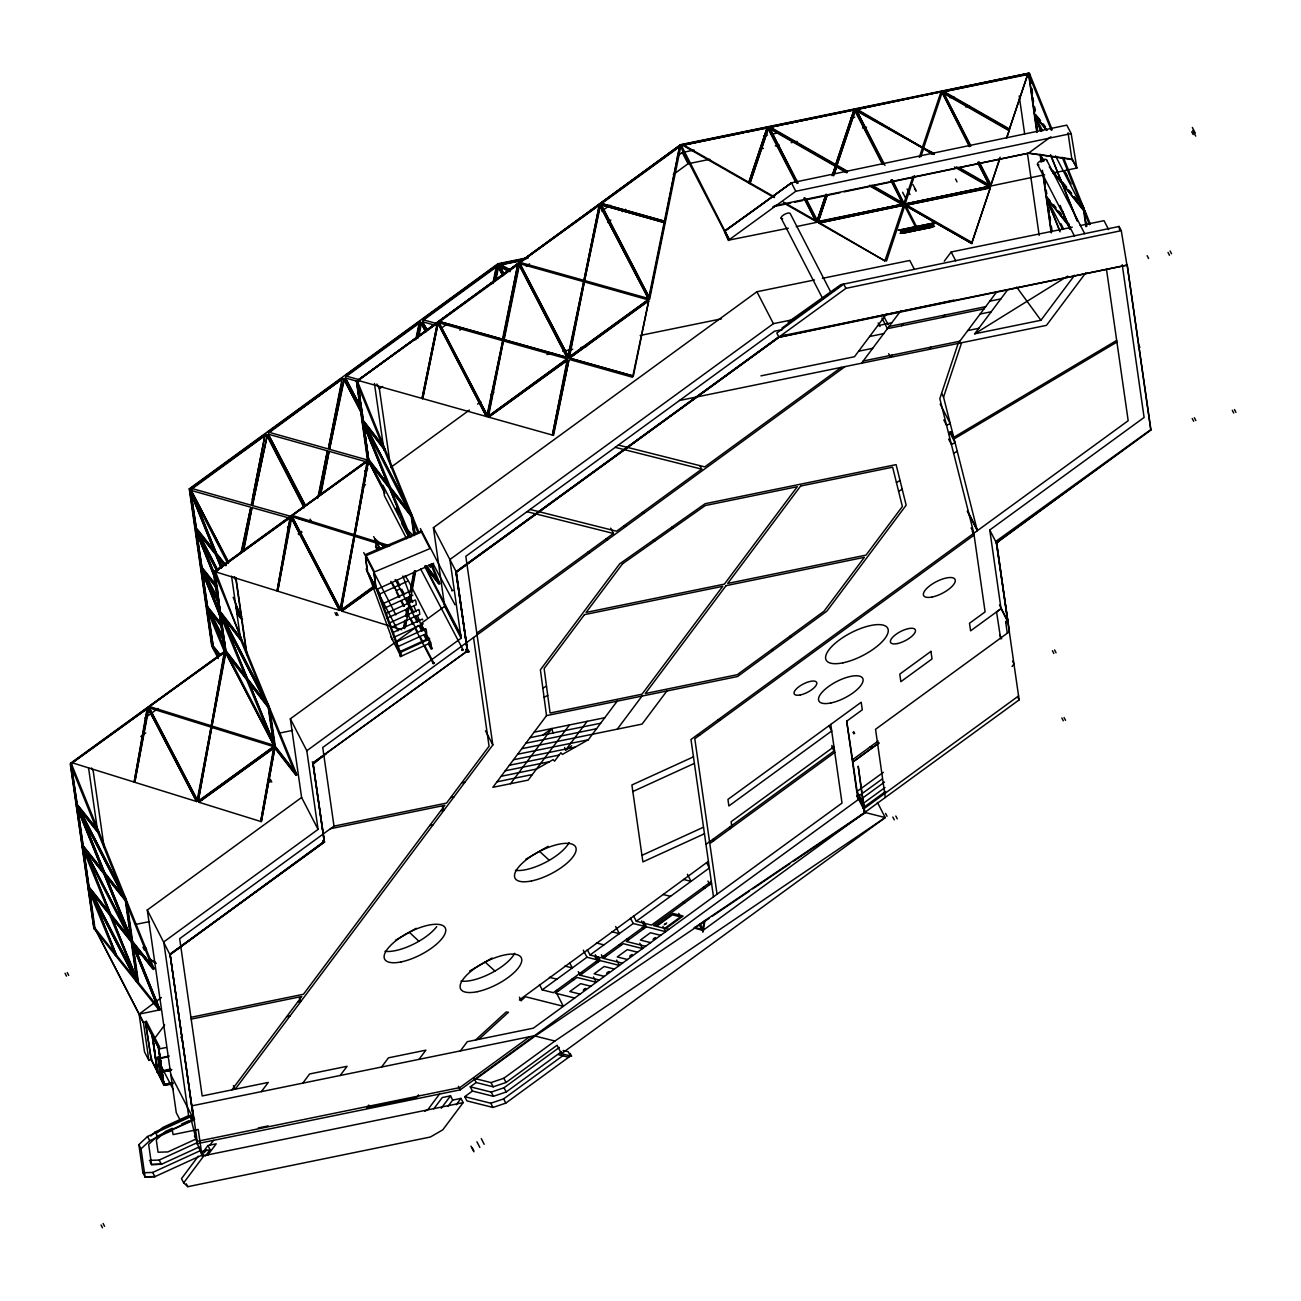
<?xml version="1.0" encoding="UTF-8"?>
<svg xmlns="http://www.w3.org/2000/svg" width="1301" height="1301" viewBox="0 0 1301 1301"><rect width="100%" height="100%" fill="white"/><g stroke="black" fill="none" stroke-linecap="round" stroke-linejoin="round"><path stroke-width="1.5" d="M406.546 575.79L405.18 575.66M325.754 753.621L313.134 764.207L324.388 842.072L169.959 954.658L147.273 910.017L301.604 797.48L290.334 718.835L418.402 625.439M401.586 656.078L400.35 656.631L429.59 643.263L432.404 648.597L431.168 649.166L428.403 643.8M430.387 641.848L429.151 642.418L430.387 641.848L421.15 623.943M433.233 663.575L434.469 663.006L433.266 663.624L414.791 627.83M451.756 590.8L452.927 590.426M147.143 708.216L134.166 782.064L147.647 708.329L72.254 762.809L134.166 782.064M196.614 801.514L134.784 782.291L148.249 708.671L196.614 801.514L148.249 708.671M148.753 708.801L134.784 782.291M197.118 800.635L211.087 727.145L197.638 800.765L149.273 707.923L197.638 800.765M224.309 651.931L211.331 725.795L224.813 652.061L149.42 706.541L211.331 725.795M198.224 801.107L211.705 727.373L198.224 801.107L273.617 746.628L198.744 801.237M273.779 745.245L225.48 652.321L273.779 745.245L211.949 726.023L225.415 652.403L226.39 651.899L245.206 676.178M225.919 652.533L211.949 726.023M290.058 517.099L277.097 590.963L290.578 517.229L215.169 571.708L214.632 573.237L225.87 650.663L247.06 678.016L246.149 678.439L224.943 651.085L219.414 612.95L220.341 612.527M339.528 610.397L277.715 591.174L291.164 517.57L339.528 610.397L291.164 517.57M291.668 517.7L277.715 591.174M273.698 747.62L260.72 821.484L274.202 747.75L198.809 802.229L260.72 821.484M340.049 609.519L354.018 536.045L340.553 609.649L292.188 516.806L340.553 609.649M367.224 460.83L354.262 534.695L367.744 460.961L292.335 515.44L354.262 534.695M341.155 609.99L354.62 536.256L341.155 609.99L375.339 585.06M389.877 545.786L354.88 534.906L368.329 461.286L369.321 460.782L386.982 483.533M384.901 493.388L368.394 461.205L354.88 534.906M403.505 628.253L404.953 620.284M405.684 616.3L407.148 608.331M408.238 602.347L409.327 596.362M410.059 592.378L413.702 572.456M404.009 628.383L405.473 620.414M406.205 616.43L407.652 608.461M408.742 602.477L409.848 596.492M410.937 590.524L414.58 570.586M404.627 628.611L406.075 620.642M406.806 616.674L408.628 606.721M409.36 602.737L410.807 594.785M411.539 590.8L415.165 570.911M405.505 626.74L409.132 606.851M409.864 602.867L415.686 571.041M996.745 541.915L996.111 542.842L1010.731 531.719M240.994 552.681L250.8 507.211L191.133 490.444L228.537 562.91M265.046 434.745L251.207 505.211L191.458 488.395L265.046 434.745L252.394 499.389M241.661 552.079L250.41 509.163M243.092 551.152L251.987 507.569L243.726 550.681M291.359 516.513L252.394 505.552L267.225 435.445M266.835 437.396L252.394 505.552M317.72 498.429L327.413 450.845L318.778 495.844M342.163 378.493L328.34 448.959L268.575 432.16L342.683 378.624L269.47 432.404M329.12 445.088L337.447 404.318M338.227 400.432L341.399 384.901M320.225 494.917L329.104 451.317L320.859 494.429M368.492 460.278L329.511 449.317L343.838 379.079L362.654 414.677M344.342 379.209L329.511 449.317M415.702 339.837L419.296 322.258L345.692 375.924L419.296 322.258M416.548 338.374L419.703 322.843L346.001 376.591M417.784 338.455L420.955 322.843L426.045 331.836M418.694 336.634L421.475 322.973M437.396 323.315L422.077 398.415L437.396 323.315L356.409 381.339L367.516 460.05M437.998 323.575L422.695 398.61L437.998 323.575L486.411 416.515L438.502 323.705M492.819 283.602L496.413 266.022L422.825 319.688L496.413 266.022M494.055 280.187L496.429 268.543M495.291 280.268L498.088 266.607L503.162 275.601M495.811 280.398L498.592 266.738M486.932 415.637L502.755 340.732L487.436 415.767L439.022 322.827L487.436 415.767M502.511 339.252L517.831 264.152L503.015 339.382L439.234 321.461L503.015 339.382M488.038 416.027L503.357 340.911L488.558 416.157L648.093 299.815L568.992 356.994L584.312 281.878L569.496 357.125M503.633 339.577L518.953 264.542L567.366 357.482L503.633 339.577L567.366 357.482M504.154 339.707L519.457 264.672M567.22 359.84L552.405 435.071L567.724 359.97L488.623 417.149L567.724 359.97M567.886 356.604L583.694 281.699L568.391 356.734L519.977 263.794L568.391 356.734M583.97 280.365L599.289 205.249L583.97 280.365L520.189 262.428L599.289 205.249M553.023 435.266L568.846 360.361L553.543 435.396L358.279 380.494L680.618 144.671L1028.815 73.198L785.641 124.067M648.305 298.449L584.588 280.544L599.891 205.509L648.305 298.449L599.891 205.509M600.411 205.639L584.588 280.544M632.855 375.924L648.679 300.938L633.359 376.054L569.578 358.117L648.174 300.807M648.825 297.571L664.128 222.536L600.916 204.761L649.345 297.701L664.648 222.666L600.916 204.761M664.404 221.203L679.724 146.086L664.925 221.333L601.127 203.411L664.925 221.333M649.573 299.523L681.122 144.801L356.409 381.339L680.618 144.671M705.614 920.734L704.931 920.571C701.906 940.428 702.426 930.898 704.231 921.043M748.677 182.986L767.281 127.352L682.521 145.175L748.677 182.986L767.281 127.352M774.193 197.589L749.848 183.669L768.436 128.083L796.993 183.425M749.848 183.669L768.436 128.083M805.059 198.028L817.028 221.219L825.81 194.662M832.071 175.684L835.616 165.65L769.541 127.856L796.765 181.961M835.535 165.211L854.139 109.577L769.379 127.384L835.535 165.211L854.139 109.577M817.028 221.219L826.216 194.109M832.477 175.131L835.616 165.65M869.865 185.23L902.943 204.143L818.199 221.951L826.981 195.361M833.876 174.464L836.803 166.317L847.244 172.285M847.146 171.846L836.706 165.894L855.294 110.309L882.924 163.845M818.199 221.951L827.387 194.808M833.665 175.814L836.803 166.317M836.706 165.894L855.294 110.309M884.924 260.899L903.512 205.265L818.768 223.073L884.924 260.899L819.191 222.536M891.917 180.237L903.886 203.444L913.074 176.334M919.335 157.356L922.474 147.859L856.4 110.081L883.623 164.186M922.393 147.436L940.997 91.802L856.253 109.609L922.393 147.436L856.66 109.056M916.294 228.472L904.683 205.997L886.518 261.029M956.723 167.455L989.801 186.352L905.057 204.176L914.457 175.684M920.734 156.689L923.661 148.542L934.102 154.51M934.004 154.071L923.564 148.103L942.152 92.517L969.798 146.07M971.782 243.124L990.386 187.49L905.626 205.298L971.782 243.124L990.386 187.49M978.775 162.462L990.744 185.669L1000.144 157.193M1006.421 138.231L1009.332 130.084L943.258 92.306L970.481 146.395M1009.251 129.645L1027.855 74.011L943.111 91.834L1009.251 129.645L1027.855 74.011M990.744 185.669L999.932 158.543M1006.828 137.678L1009.332 130.084M1116.681 340.423L953.731 437.364L943.55 397.114L961.602 342.732M421.134 531.475L421.573 532.32L421.134 531.491M408.221 536.012L401.749 523.474L402.432 522.872L410.384 537.232M402.985 522.937L401.765 523.49M421.248 625.439L421.069 624.48M994.598 160.316L995.72 160.088M984.255 187.442L985.361 187.214M1052.558 173.131L1076.838 168.04L1072.089 159.129L1076.789 167.731M509.033 270.023L499.828 264.77L525.913 258.964M214.112 647.573L218.275 656.989M503.097 273.389L499.86 265.746L510.171 271.649M94.388 928.833L89.899 894.08M154.006 1039.255L164.674 1024.993M159.633 1074.463L164.739 1084.351L172.805 1082.546M164.479 1085.034L161.47 1077.57M165.455 1085.294L173.212 1083.7M784.633 203.558L815.922 221.446L804.36 197.703M940.997 91.802L856.253 109.609M942.152 92.517L969.375 146.623M922.474 147.859L855.993 110.634M923.564 148.103L934.411 153.518M923.661 148.542L931.939 154.071M231.903 1089.864L301.799 996.485L191.182 1019.122M782.421 329.592L774.485 331.218L465.823 556.308L492.819 744.969L235.221 1089.197L233.383 1085.652M871.491 185.767L902.78 203.672L891.218 179.912M903.886 203.444L892.323 179.684M903.512 205.265L818.768 223.073M905.057 204.176L989.801 186.352M905.789 205.769L971.863 243.547L905.789 205.769L917.384 228.26M198.24 1156.231L181.489 1178.641L183.669 1182.853L187.816 1186.675L430.403 1137.009L442.812 1129.805L463.156 1102.614L460.977 1098.386L452.699 1100.093L448.064 1106.273M203.298 1151.71L207.932 1145.53L216.21 1143.823L207.753 1155.142M204.257 1152.686L206.566 1149.596M210.03 1144.978L213.494 1140.343M183.669 1182.853L204.013 1155.662L201.834 1151.434L210.111 1149.742L207.932 1145.53M205.477 1155.938L210.111 1149.742M261.387 1091.62L268.266 1082.432L202.175 1095.962L179.668 938.672L333.999 826.135L446.519 803.091L489.062 746.237L473.515 637.539M546.518 715.631L540.387 669.804L619.683 563.837L705.109 503.715L896.096 464.62L906.163 505.195L826.867 611.161L737.521 676.536L546.518 715.631L492.868 787.316L528.206 780.096L569.464 724.933M916.115 230.001C859.489 241.726 975.343 217.934 918.327 229.545M915.855 230.586L902.39 233.269L932.475 227.106L918.88 229.968M510.529 783.706L551.803 728.56L553.055 732.967M302.775 1083.148L309.654 1073.959L347.074 1066.3L340.195 1075.488M886.55 313.883L854.497 356.718L760.955 375.859M564.667 747.522L565.61 750.092L587.141 721.323M956.609 167L989.638 185.897L978.076 162.137M861.555 363.207L900.617 311.004M944.298 261.176L951.177 251.987L1072.268 227.187M501.129 776.29L536.451 769.054L553.136 759.638L554.551 761.166L560.845 752.759L562.374 754.417L588.296 739.765L617.178 701.158M901.626 325.738L903.284 323.542M892.177 355.075L890.534 357.287L888.697 353.726M617.259 729.162L642.011 696.084M953.877 300.124L778.99 337.252L456.098 572.294L467.368 650.939L312.809 763.053L324.291 842.121L170.057 954.17L193.735 1119.592M381.583 1067.015L388.462 1057.827L425.882 1050.167L419.003 1059.356M943.03 317.265L944.672 315.07M666.86 690.994L642.092 724.088L521.766 748.709M929.158 349.367L930.817 347.172M368.866 1105.053L366.801 1107.802L416.483 1097.637L418.548 1094.873M996.533 292.14L958.138 343.431L939.826 398.659L973.831 533.247L985.101 611.893L969.505 623.26L970.595 630.839L1001.022 608.64L989.768 529.995L1144.099 417.458L1122.226 264.672M1074.626 275.227L1040.914 320.274L974.677 333.82L1007.576 289.879M460.408 1050.883L467.287 1041.694L533.361 1028.164L842.023 803.075L830.77 724.429M439.51 1094.076L427.964 1109.509L424.858 1111.298M433.77 1108.875L442.242 1097.556L450.52 1095.865L452.699 1100.093M441.25 1108.257L450.52 1095.865M456.196 1104.793L460.977 1098.386M1085.717 272.901L1046.459 325.364L679.512 400.48M1012.064 666.519L1013.999 663.949L1012.536 661.136M421.41 625.358L420.776 624.529M392.495 639.767L391.926 638.645M150.818 1136.049L155.144 1131.968L190.222 1115.933L197.004 1142.766L201.931 1155.142L154.868 1176.673L145.061 1176.966L142.882 1172.738L138.865 1144.636L147.533 1136.489L191.849 1116.225L193.8 1120.015L172.252 1129.87L173.082 1134.602L198.24 1129.447L202.062 1156.052L463.156 1102.614M156.982 1132.895L162.771 1127.463L188.596 1115.64L163.747 941.924L318.078 829.387L306.808 750.742L290.334 718.835M145.061 1176.966L141.045 1148.864L149.713 1140.717L172.464 1130.293M191.849 1116.225L192.402 1120.145L157.323 1136.196L148.656 1144.343L151.55 1164.59L161.357 1164.297L199.183 1146.978M163.503 1133.041L156.283 1139.839L158.055 1152.214L167.845 1151.922L195.67 1139.188M475.564 1039.987L506.203 1011.967L508.463 1012.259L478.882 1039.32M708.411 861.327L519.359 999.949L521.181 1000.615L525.441 996.729L563.349 1006.291L556.942 993.883M151.957 1058.965L148.867 1060.38L144.509 1051.924L139.109 1014.113L161.373 997.574M753.084 210.925L791.431 182.839L1066.804 125.14L1071.162 133.58L1076.838 168.04M844.154 191.849L1028.44 153.225L1050.899 136.784M218.308 658.534L211.77 646.125L189.247 488.851L497.909 263.761L527.653 257.679M263.973 434.859L191.101 488.005L191.67 489.127L266.168 434.81L265.583 433.672M341.138 378.591L268.266 431.737L268.835 432.859M345.432 375.452L419.914 321.136L420.499 322.258M422.597 319.184L497.08 264.867L497.665 265.989M265.55 434.859L191.458 488.395M342.683 378.624L268.575 432.16M423.167 320.322L496.836 266.607M363.516 424.175L357.336 380.917L680.212 145.875L743.879 132.702M439.754 321.591L518.335 264.282M601.647 203.525L680.244 146.216M440.893 328.502L447.463 323.721M526.271 266.25L529.556 263.859M601.794 211.169L610.006 205.184M677.317 156.104L682.244 152.51L694.132 150.07M390.089 463.563L379.388 388.853L382.673 386.446M459.838 330.178L463.123 327.787M607.6 222.438L610.885 220.032M622.382 211.656L625.667 209.266M673.268 174.545L688.05 163.763L709.858 159.307M215.153 571.497L215.933 572.651L213.738 571.968L368.59 459.562L364.215 428.078M214.535 574.05L224.748 651.102L213.331 572.538L368.671 459.578L363.337 421.378L362.41 421.8L367.874 459.969L389.097 487.322L390.024 486.899L368.801 459.546M290.578 517.229L215.169 571.708L224.748 651.102L221.007 619.357M367.744 460.961L292.335 515.44M287.456 527.247L290.66 524.905M364.589 470.995L367.776 468.669M298.157 533.768L301.425 531.393M362.198 487.078L365.467 484.688M298.71 534.532L301.995 532.142M390.642 467.498L469.368 410.091M477.565 404.107L480.85 401.716M490.688 394.545L493.973 392.154M724.527 231.724L728.397 240.522L729.715 239.547M488.558 416.157L567.155 358.848L503.357 340.911M569.578 358.117L648.679 300.938M77.523 807.547L71.181 763.28L225.756 650.695L221.089 619.097M147.647 708.329L72.254 762.809M224.813 652.061L149.42 706.541M144.899 718.054L158.023 708.476M140.85 736.496L145.777 732.902M306.808 750.742L461.139 638.206L444.666 606.299L433.412 527.653L756.922 291.749L814.491 279.959M341.659 610.12L375.843 585.19M401.733 629.782L341.724 611.128L375.908 586.198M374.802 587.499L341.724 611.128M791.008 320.062L773.396 323.656L449.886 559.56L461.139 638.206M433.412 527.653L456.423 572.229L467.368 650.939L455.887 571.871L778.779 336.829M455.887 571.871L845.91 288.367L1121.267 230.667L1126.959 265.128M421.687 623.049L444.666 606.299M274.202 747.75L198.809 802.229M476.816 633.132L613.47 533.475L610.722 528.157M699.873 465.595L701.711 469.141L616.544 531.231L530.092 509.439M841.275 367.37L704.784 466.88L618.317 445.088M845.097 366.573L322.746 747.49L333.999 826.135M323.364 842.544L324.437 842.056L313.118 763.459L325.966 754.043M170.87 1074.87L193.703 1119.429L194.678 1119.348L193.54 1119.445L170.057 954.17L324.047 841.714M170.268 954.56L324.047 841.536M996.891 542.663L1150.735 429.623L995.899 541.362M1150.8 430.127L1127.121 264.623L1150.962 430.046L996.533 542.566L997.542 542.175M196.516 1143.823L460.245 1089.831L857.944 799.822L846.691 721.177L862.287 709.809L861.197 702.247L727.942 799.416L728.869 805.97L831.697 730.983L828.932 725.616M833.957 746.725L731.129 821.695L731.682 825.631M989.785 530.076L996.322 542.728L1007.722 621.26M1005.803 622.756L1007.885 621.227L999.51 605.03M705.971 844.382L834.51 750.644L831.827 745.457M1018.569 695.954L864.238 808.49L863.555 804.132L857.083 791.415L852.545 759.719L878.142 741.05M852.871 761.979L879.118 742.838L852.871 762.028M542.224 989.866L586.962 957.243L598.102 960.057L553.364 992.679L542.224 989.866L539.476 984.548M590.036 954.999L633.229 923.499L644.369 926.312L601.192 957.812L590.036 954.999L587.304 949.681M633.571 915.937L636.319 921.254L709.354 867.995L706.606 862.677M578.262 971.652L580.083 975.197L600.135 960.577L619.39 965.423L616.641 960.105M601.404 954.771L603.225 958.317L623.277 943.697L642.531 948.559L639.783 943.225M662.925 926.361L665.673 931.679L646.418 926.832L626.366 941.452L645.621 946.299M711.289 881.493L651.508 925.092L636.319 921.254M711.549 883.314L653.557 925.596L655.574 926.101L672.926 913.448L683.074 916.018L665.722 928.67L668.747 929.434M664.226 924.783L666.697 922.978M680.504 916.88L664.697 928.41L656.582 926.361L672.406 914.831L680.504 916.88L678.732 913.432M583.336 990.175L585.808 988.37M606.689 973.311L609.161 971.505M629.717 956.316L632.188 954.511M653.069 939.355L655.541 937.549M529.67 1036.702L459.92 1087.555L197.199 1141.335L194.451 1136.017M864.238 808.49L859.88 800.05L884.517 782.08M561.544 1051.631L506.219 1091.978L493.388 1096.32L472.458 1091.035L470.279 1086.823L476.182 1082.53L493.209 1086.823L506.024 1082.481L557.088 1045.24L561.447 1053.696L885.249 817.565L877.394 802.375M885.054 787.512L862.059 804.262L864.807 812.426L885.249 817.565L554.909 1041.028L503.845 1078.253L491.03 1082.595L475.532 1078.692M563.17 1050.444L568.277 1051.745L570.456 1055.957L505.796 1103.118L492.965 1107.46L466.929 1100.89L464.75 1096.662L472.458 1091.035M862.628 808.197L885.607 791.431M702.914 930.475L1019.138 699.873L996.436 542.338M470.279 1086.823L491.209 1092.092L504.04 1087.766L559.365 1047.419M464.75 1096.662L490.786 1103.232L503.617 1098.89L563.431 1055.274M795.789 191.28L791.431 182.839L724.95 231.204L729.308 239.644L795.789 191.28L1071.162 133.58M466.278 651.427L467.677 650.793L456.098 572.294L778.99 337.252L787.333 334.65L780.486 336.162M857.083 791.415L883.363 772.339M882.257 778.957L859.262 795.643L859.88 800.05M476.215 1078.854L535.15 1036.051L708.98 918.457M863.555 804.132L864.059 808.084M781.999 328.063L842.3 284.415M791.431 182.839L724.755 230.895L754.499 209.884M542.777 735.081L551.803 728.56M788.13 322.095L840.771 284.708L1119.088 226.455L1121.267 230.667M565.61 750.092L571.659 745.815M1001.347 608.575L996.566 611.877L1000.664 638.824M422.207 532.255L421.914 531.686M703.418 930.605L693.986 927.971L864.807 812.426L858.188 766.126L864.384 812.637M712.346 916.18L749.36 891.136M752.726 888.859L789.756 863.815M793.122 861.538L865.49 812.588L856.774 795.708M1007.738 620.252L1005.64 621.602L1007.299 633.197M974.677 333.82L1067.617 276.137M967.261 511.212L977.327 530.71L954.121 438.909L1116.909 342.065M395.504 940.281L416.206 928.296M525.75 859.294L548.111 846.3M469.645 971.05L492.006 958.056M213.738 571.968L215.933 572.651L213.331 572.521L215.283 571.432M214.161 572.066L220.519 615.145M214.632 573.237L241.368 638.742L220.162 611.372L219.235 611.795L240.441 639.165L241.368 638.742L215.494 571.806L213.331 572.521L215.137 571.529M896.422 482.476L900.048 480.524M898.584 491.241L902.227 489.29M542.842 688.115L546.501 686.18M544.062 697.32L547.737 695.385M395.748 614.755L396.317 614.202M400.35 654.305L399.944 655.85L401.147 655.232L400.968 656.355M373.712 536.565L379.518 549.087M948.787 434.144L952.462 432.355M953.6 453.171L957.276 451.414M1028.408 73.75L1029.481 73.246L1030.961 83.524M356.783 382.478L357.71 382.055L384.397 447.577L383.47 447.999L362.247 420.646L356.783 382.478L383.47 447.999M1047.094 130.442L1034.669 114.895L1028.945 74.84L1029.855 74.417L1052.233 129.807M197.719 507.52L215.885 552.502L214.974 552.925L195.199 528.173L189.832 490.672L190.743 490.249M362.247 420.646L363.158 420.223L357.645 380.77M362.768 421.882L363.695 421.459L384.885 448.764L411.539 514.171L410.612 514.594L383.958 449.187L362.768 421.882L410.693 515.115L411.62 514.692L363.76 421.996L362.833 422.402L389.487 487.81L410.693 515.115M1037.141 132.117L1034.848 116.082L1035.759 115.659L1036.344 119.676M1042.621 130.897L1035.173 116.098L1036.1 115.675M1036.165 116.196L1035.238 116.618L1041.207 131.385M195.199 528.173L196.126 527.751L215.885 552.502M216.925 570.651L195.947 529.995L196.874 529.572L212.909 549.656M214.307 575.985L196.061 530.775L196.988 530.353M383.958 449.187L384.885 448.764M367.663 459.985L368.899 459.416M1041.499 155.713L1040.572 156.136L1044.296 160.804M1041.32 161.34L1040.751 157.34L1041.678 156.917M190.434 491.485L215.527 553.641L216.454 553.218L226.325 565.577M195.947 529.995L215.69 554.714L216.6 554.291M221.398 568.163L216.242 555.413L217.169 554.99L224.585 564.276M216.877 587.597L200.826 567.48L201.736 567.057L215.381 584.116M389.487 487.81L390.414 487.387L411.62 514.692M368.394 461.205L389.601 488.509L390.511 488.086L410.742 537.264M405.993 528.32L389.975 489.013L390.902 488.591L412.141 515.944L414.726 534.012M1049.273 167.016L1061.681 182.563L1062.608 182.14M1050.883 155.372L1062.055 183.034L1062.982 182.612M1050.997 169.781L1062.169 183.75L1063.08 183.327M215.494 571.806L216.568 581.677M1077.456 221.154L1062.543 184.222L1063.47 183.799L1065.942 186.905M1068.511 223.398L1067.584 223.821L1046.476 197.394L1047.403 196.971M1051.517 232.635L1046.655 198.581L1047.907 198.175L1050.379 201.281M1047.972 198.695L1047.061 199.118L1059.713 230.488M235.27 578.36L236.197 577.937M221.268 625.342L206.452 606.77L207.363 606.347L222.227 624.968M219.479 655.362L212.063 646.077L206.696 608.575L207.623 608.152M1063.893 158.689L1083.993 208.502L1083.082 208.908L1062.218 157.258M413.799 534.435L411.214 516.367L412.141 515.944M1062.055 183.034L1083.148 209.445L1084.075 209.022L1079.472 200.094M414.385 535.573L411.799 517.489L412.726 517.066L418.824 532.044M1085.945 226.667L1083.652 210.648L1084.579 210.225L1079.602 204.013M1086.237 225.789L1084.237 211.77L1085.148 211.347L1090.368 224.276M1062.754 211.38L1067.958 224.292L1068.885 223.87M219.771 613.031L220.682 612.608L241.856 639.929L268.543 705.321L267.616 705.744L219.771 613.031L240.929 640.352L241.856 639.929M1062.722 229.464L1046.98 198.598L1068.072 225.008L1068.999 224.585M220.763 613.129L219.836 613.552L267.697 706.264L268.624 705.841L220.763 613.129L247.45 678.52L268.624 705.841M1069.373 225.057L1068.446 225.48L1069.942 229.171M236.083 607.762L240.783 616.869L241.71 616.446M245.889 649.085L241.644 619.471L242.571 619.048M212.063 646.077L212.99 645.654L220.487 655.037M219.918 655.2L213.738 647.475L212.827 647.898L218.991 655.623M224.943 651.085L225.658 650.679L70.823 763.085L77.377 805.465M396.171 590.638L399.83 588.963M384.462 602.948L411.864 590.41M425.508 566.293L438.486 583.011L439.413 582.588L431.786 563.87M385.454 607.73L412.872 595.191M386.104 613.34L415.344 599.972M219.414 612.95L246.539 678.943L247.45 678.52M225.48 652.321L246.637 679.642L247.564 679.22L274.251 744.611L273.324 745.034M247.938 679.724L247.027 680.147L268.217 707.516L273.763 745.636L274.674 745.213L269.144 707.094L247.938 679.724L274.674 745.213M387.096 618.121L416.336 604.737L415.767 600.818M71.327 763.215L70.254 763.703L93.867 928.703L95.006 928.247L114.862 953.113M76.369 804.912L77.296 804.49L98.404 830.916L97.477 831.339L76.369 804.912L70.628 764.874L71.555 764.451M389.568 622.903L418.808 609.535L419.247 610.38L419.8 614.3L390.56 627.684M393.032 632.465L422.272 619.081L422.711 619.926M455.008 604.754L433.038 563.675M394.024 637.23L423.264 623.862M396.496 642.027L425.736 628.643M397.504 646.792L426.744 633.424L426.175 629.489M268.217 707.516L269.144 707.094M269.73 708.216L268.803 708.638L274.332 746.758L295.538 774.128L296.449 773.705L269.73 708.216L275.259 746.351L296.449 773.705M78.206 807.547L104.308 872.174L103.381 872.597L82.272 846.17L76.531 806.116L77.458 805.693M76.873 806.132L77.784 805.709L98.876 832.103L97.949 832.526L76.873 806.132L124.766 898.942L125.693 898.519L77.784 805.709M76.938 806.653L77.865 806.23L125.774 899.04L124.847 899.463L103.755 873.069L76.938 806.653L124.847 899.463M465.628 649.606L466.555 649.183M1138.375 345.855L1139.286 345.432M1138.44 346.375L1139.367 345.952M1140.066 347.123L1138.96 347.318M274.332 746.758L275.259 746.351M82.272 846.17L83.199 845.748L103.055 870.613M85.606 852.48L110.211 913.416L109.284 913.839L88.175 887.412L82.435 847.374L83.687 846.951L104.779 873.361L103.852 873.784L82.776 847.374L130.751 940.721L131.677 940.298M82.841 847.91L83.768 847.488L124.311 926.019M296.026 775.331L296.953 774.908L275.779 747.587L274.853 748.01L261.338 821.712L274.804 748.091L296.026 775.331L240.441 639.165M103.755 873.069L104.682 872.646L125.774 899.04M104.243 874.256L105.153 873.833L126.262 900.259L132.003 940.314L131.076 940.737L104.243 874.256L125.351 900.682L131.076 940.737M88.175 887.412L89.102 886.989L110.211 913.416M92.257 895.576L116.114 954.674L115.187 955.097L94.079 928.67L88.338 888.616L89.265 888.193M88.679 888.632L109.756 915.026L110.683 914.603L137.499 981.019L136.572 981.442L88.679 888.632L89.59 888.209L106.958 909.952M132.052 970.839L89.671 888.729L88.744 889.152L136.654 981.962L137.906 981.556L132.165 941.501L111.057 915.075L110.146 915.497L131.255 941.924L136.979 981.979L109.756 915.026M125.351 900.682L126.262 900.259M125.921 901.804L126.847 901.382L153.697 967.863L152.77 968.286L131.661 941.859L125.921 901.804L152.77 968.286M82.435 847.374L109.658 914.31L110.585 913.887L130.425 938.737M323.64 840.3L322.713 840.722L323.526 842.479M996.322 542.728L997.704 542.094M105.527 875.199L131.596 939.777L130.669 940.2L103.852 873.784M131.255 941.924L132.588 941.436L153.697 967.863M159.6 1009.104L138.491 982.678L132.751 942.64L159.6 1009.104L158.673 1009.527L137.564 983.101L131.824 943.062L133.076 942.64L154.168 969.05L153.242 969.473L132.165 943.062M88.338 888.616L115.561 955.568L116.488 955.145L137.581 981.539M137.564 983.101L138.491 982.678M693.449 756.84L631.896 784.991L642.889 861.913L704.459 833.746M632.823 791.545L694.392 763.378M145.745 1023.302L151.274 1059.681L145.419 1022.472L146.541 1021.155L143.452 1022.57L148.867 1060.38M146.054 1023.155L152.006 1034.702L157.242 1071.227L151.274 1059.681M151.957 1035.141L153.176 1034.571M152.591 1035.824L157.502 1072.496L152.591 1035.824L158.543 1047.37L164.04 1085.164L158.82 1048.622M158.543 1047.37L163.763 1083.896L157.811 1072.349M172.431 1083.408L163.828 1085.164L158.494 1047.809L159.714 1047.24L146.639 1021.919M180.839 1037.58L181.522 1036.555M852.903 732.561L853.83 732.138M854.724 733.292L853.635 733.78L853.814 732.04M157.258 1072.187L158.478 1071.634M641.962 855.359L703.516 827.192M163.796 1084.855L165.016 1084.286M164.951 1131.675L172.334 1128.309M181.555 1124.08L188.938 1120.698M149.371 1160.362L159.177 1160.069L197.004 1142.766M142.882 1172.738L152.689 1172.445L199.752 1150.913M158.803 1058.201L159.925 1067.096L158.803 1058.201L169.293 1056.038M160.202 1059.014L161.243 1067.129M161.438 1068.706L162.17 1076.968L159.844 1056.249L157.697 1057.225L160.169 1076.626L162.316 1075.651M213.331 572.521L215.234 570.895L215.755 575.384M420.971 531.15L365.532 554.535L374.542 571.92L429.964 548.599L421.069 531.328M366.118 555.673L421.443 532.093M772.875 206.778L790.699 203.054M794.651 202.224L802.571 200.565M806.539 199.736L840.186 192.678M1071.926 159.714L1068.056 132.783M1044.654 174.773L796.228 226.618M747.847 131.889L781.673 124.88M774.371 205.769L1028.636 153.095L1072.089 159.129M680.976 144.866L1029.514 73.474M682.521 145.175L766.858 127.905M769.379 127.384L853.716 110.13M943.111 91.834L1027.432 74.564M763.541 135.873L767.509 135.06M771.477 134.247L779.413 132.621M850.805 118.001L854.773 117.188M949.958 97.705L953.926 96.892M759.442 149.16L763.411 148.347M775.315 145.907L779.266 145.094M791.171 142.655L797.123 141.435M862.563 128.051L866.531 127.238M965.684 106.926L969.652 106.129M499.503 268.022L498.934 264.022L528.173 258.037M499.828 264.77L521.555 260.33M498.934 264.022L499.519 265.144L521.815 260.59M818.605 221.398L902.943 204.143M905.626 205.298L989.963 188.043M822.427 278.333L909.773 260.46L914.359 269.323M1080.204 225.561L1104.029 220.682L1108.615 229.561M546.957 354.539L552.909 353.319M562.829 351.303L572.733 349.27M580.669 347.643L586.621 346.424M640.173 335.463L721.47 318.826M791.236 319.883L795.22 319.07M786.975 334.764L1127.333 265.046L778.99 337.252L776.811 333.04L843.731 284.155L845.91 288.367M989.785 301.165L1000.827 298.905M877.736 325.657L891.819 322.762M889.071 326.453L985.654 306.678M984.011 308.874L887.412 328.649L881.915 318.013M869.621 336.504L883.704 333.609M980.157 314.029L991.199 311.768M858.611 351.205L872.695 348.326M967.765 330.568L978.807 328.307M863.197 361.011L959.796 341.236M278.658 733.26L292.546 730.414M312.809 763.053L467.449 650.955L466.116 650.581L466.441 651.362M534.142 732.17L604.802 717.713M530.011 737.683L600.672 723.226M525.88 743.196L596.541 728.739M517.635 754.238L588.296 739.765M513.505 759.751L575.335 747.083M509.374 765.264L559.105 755.084M505.243 770.777L549.412 761.736M461.66 782.877L464.961 782.194M496.998 781.803L532.32 774.567M450.65 797.578L453.968 796.895M330.438 828.721L444.877 805.303L303.442 994.273L190.922 1017.317M440.746 810.816L444.048 810.133L442.226 806.587M429.737 825.517L433.054 824.85M135.58 924.442L149.469 921.596M139.109 1014.113L160.999 1009.641M297.669 1001.998L300.986 1001.315L299.149 997.769M286.659 1016.699L289.977 1016.032M158.397 1049.094L166.333 1047.468M151.404 1059.697L163.828 1085.164M160.186 1058.526L168.252 1056.721M162.17 1070.869L170.236 1069.064M157.941 1072.366L152.006 1034.702M161.909 1071.552L171.846 1069.52M164.739 1084.351L172.675 1082.725M534.451 1035.726L192.109 1105.801L197.199 1141.335M258.314 1127.934L268.25 1125.902M357.482 380.884L358.474 386.755M788.308 228.195L728.983 240.083L680.212 145.875M465.433 651.768L469.206 651.606L465.644 652.191M151.534 1164.476L161.617 1164.167M145.045 1176.852L155.128 1176.543M367.565 570.846L365.532 557.625M1028.44 153.225L1072.479 159.6M697.564 734.723L699.629 735.211M718.119 719.729L720.201 720.217M427.07 330.584L422.5 321.721L426.679 328.942M569.871 359.613L632.579 377.257M996.371 540.728L1009.381 631.684L875.54 729.276L885.298 797.48M360.93 408.107L345.383 377.957L360.54 406.449M615.243 447.349L701.711 469.141M642.255 512.48L644.304 513.001M304.743 504.902L268.25 434.192L305.377 505.243M624.269 525.604L626.301 526.124M527.003 511.683L613.47 533.475M605.762 539.102L607.795 539.622M587.759 552.226L589.808 552.746M191.133 490.444L228.244 561.479M870.239 746.807L872.792 747.441M683.545 879.46L691.042 881.346L687.383 874.256M703.288 887.331L705.337 887.835M662.99 894.454L670.487 896.34M682.732 902.325L684.765 902.829M694.734 927.467L702.166 929.548M664.941 923.84L665.884 924.084M642.06 928.003L644.109 928.507M660.648 935.338L650.435 932.752L640.417 940.07L650.63 942.64M653.769 938.428L654.712 938.655M611.86 931.744L619.357 933.63L615.682 926.54M626.643 939.241L628.676 939.761M618.918 944.868L620.967 945.388M637.523 952.202L627.293 949.632L617.276 956.951L627.489 959.52M596.427 942.981L603.924 944.868M630.416 955.373L631.375 955.617M603.501 956.121L605.534 956.642M603.225 958.317L622.48 963.179M595.793 961.748L597.826 962.252L595.077 956.934M614.381 969.082L604.168 966.497L594.134 973.815L604.347 976.384M607.388 972.367L608.331 972.611M564.813 966.041L572.31 967.928L569.562 962.61M580.36 972.985L582.409 973.506M580.083 975.197L599.338 980.043M571.871 979.181L573.92 979.686M590.865 986.239L580.636 983.654L569.838 991.525L580.067 994.11M549.38 977.295L556.877 979.181M584.035 989.248L584.978 989.476M556.454 990.419L558.503 990.939M574.668 998.046L555.413 993.183L577.01 977.441L596.248 982.288L593.516 976.97M535.15 1036.051L554.909 1041.028M570.456 1055.957L560.259 1053.387L558.454 1054.704L568.651 1057.274M519.977 263.794L583.694 281.699M584.312 281.878L648.093 299.815M570.082 358.247L633.359 376.054M439.022 322.827L502.755 340.732M422.825 319.688L436.193 323.445M422.5 321.721L435.868 325.478M345.692 375.924L359.889 379.908M345.383 377.957L358.734 381.713M268.25 434.192L327.933 450.975M329.104 451.317L366.671 461.888M298.71 518.562L312.061 522.335L309.996 519.164M251.987 507.569L289.538 518.123M461.709 649.459L463.156 649.882L461.936 650.451L463.058 649.784L420.63 568.96M292.188 516.806L354.018 536.045M354.62 536.256L387.763 546.55M215.169 571.708L277.097 590.963M149.273 707.923L211.087 727.145M211.705 727.373L273.617 746.628M405.408 576.278L408.4 580.848L379.16 594.232L376.688 589.451L433.656 563.382L432.42 563.951M789.593 636.417L791.171 637.279M771.639 649.541L773.217 650.402M943.518 91.281L1009.657 129.108M942.851 92.843L1008.925 130.637M958.756 167.439L990.061 185.344M954.576 167L989.378 186.905M769.802 126.847L835.941 164.658M837.128 165.341L847.553 171.309M871.898 185.23L903.203 203.119M906.049 204.745L972.189 242.571M769.119 128.409L835.209 166.203M836.38 166.87L846.821 172.838M869.458 185.783L902.52 204.696M682.944 144.622L749.083 182.449M750.27 183.116L774.599 197.036M783.3 202.013L816.345 220.894M500.251 264.217L510.577 270.12M499.438 266.298L508.024 271.21M136.377 951.486L141.614 954.462M148.574 958.447L155.535 962.431M135.223 951.405L145.761 957.422M151.046 960.447L156.315 963.456M671.625 527.279L673.121 528.173M653.167 540.273L654.663 541.167M383.795 546.762L375.111 538.874L380.282 549.022M539.508 851.309L549.298 860.303M485.127 962.057L494.917 971.066M409.392 932.313L418.922 941.257M403.57 525.848L412.986 535.378M467.124 649.248L469.206 651.606M375.55 546.436L378.038 549.38M378.201 549.77L375.713 546.615M1035.596 114.472L1040.556 120.684M1043.044 123.79L1045.532 126.896M1037.336 117.236L1039.808 120.343M1035.173 116.098L1046.329 130.084M1058.884 177.473L1061.372 180.595M1064.218 184.173L1066.706 187.279M1069.194 190.385L1071.666 193.491M1074.154 196.597L1076.626 199.703M1080.35 204.355L1084.075 209.022M1053.159 170.903L1055.648 174.009M1058.12 177.115L1060.608 180.221M1068.43 190.011L1070.918 193.133M1074.642 197.785L1077.13 200.907M1043.548 160.462L1041.076 157.356L1042.914 160.917M1062.543 184.222L1083.652 210.648M1053.615 204.745L1056.103 207.851M1058.575 210.957L1061.063 214.063M1063.551 217.169L1066.023 220.292M1052.867 204.387L1055.339 207.493M1059.063 212.161L1061.551 215.267M1064.023 218.373L1066.511 221.479M1067.958 224.292L1070.447 227.399M215.527 553.641L225.138 565.659M216.242 555.413L223.772 564.829M233.66 577.205L236.018 580.181L241.384 617.666L233.172 597.305M213.592 582.767L202.484 568.879L218.048 599.013M236.766 612.478L240.896 617.65L236.197 608.559M216.373 587.824L201.574 569.301L217.983 601.111M236.912 613.552L241.644 619.471M209.347 609.714L220.454 623.618M221.999 627.131L207.201 608.592L224.585 642.287M109.658 914.31L130.751 940.721M115.561 955.568L136.654 981.962M363.158 420.223L384.397 447.577M389.975 489.013L411.214 516.367M426.435 565.87L439.413 582.588M425.769 565.577L439.901 583.775L438.974 584.198L424.842 566M246.539 678.943L267.697 706.264M1016.666 287.098L1040.914 320.274M1192.35 127.449L1195.261 133.076M1192.789 130.458L1195.7 136.101M1191.732 131.775L1193.18 134.588M1170.087 250.963L1171.551 253.776M1168.022 252.475L1169.469 255.289M1234.503 409.539L1235.95 412.352M1232.307 410.27L1233.755 413.084M1147.14 255.663L1148.588 258.476M1194.399 417.735L1195.863 420.565M1065.568 172.789L1067.422 176.367M1077.553 195.996L1083.993 208.502M1192.22 418.483L1193.668 421.296M1064.722 171.537L1071.178 184.026M1055.518 155.892L1083.148 209.445M1046.655 160.023L1084.676 233.676M1042.995 161.438L1041.158 157.876L1042.638 161.568M1037.434 164.284L1074.512 236.131M1060.868 223.691L1063.633 229.041M943.258 92.306L970.888 145.842M979.181 161.909L991.167 185.116M977.669 162.69L989.638 185.897M955.568 179.018L957.016 181.847M951.177 251.987L955.747 260.851M912.977 184.628L915.871 190.255M914.587 188.499L916.034 191.312M907.09 188.954L909.984 194.581M902.601 192.239L905.512 197.866M856.4 110.081L884.956 165.406M854.887 110.861L882.517 164.398M890.811 180.465L902.78 203.672M941.729 393.569L943.55 397.114M940.184 404.107L950.25 423.606L946.543 425.264L943.794 419.947M950.982 432.046L953.731 437.364M950.462 431.818L954.121 438.909M949.584 432.013L955.064 442.665L951.389 444.405L948.64 439.087M883.574 315.801L888.144 324.665M1054.591 649.931L1056.038 652.744M1052.411 650.679L1053.859 653.492M878.208 322.973L880.045 326.518M967.749 511.293L976.888 529.019M769.541 127.856L798.098 183.197M806.392 199.248L817.451 220.682M768.029 128.636L795.659 182.189M803.953 198.256L815.922 221.446M971.099 527.93L973.831 533.247M972.27 531.524L974.091 535.069L694.799 738.74L709.549 841.78M1064.072 717.534L1065.535 720.347M1061.844 717.989L1063.307 720.803M1001.022 608.64L1006.844 619.894M831.111 292.774L790.309 213.738A5.106 1.886 -27.3 0 0 783.641 214.893A5.106 1.886 -27.3 0 0 782.665 218.747M999.867 635.197L1001.689 638.742M781.088 217.999L822.817 298.84M1017.691 697.06L1019.138 699.873M756.922 291.749L773.396 323.656M682.244 152.51L688.05 163.763M601.436 204.891L649.345 297.701M895.804 816.02L897.251 818.833M892.811 817.028L894.259 819.841M885.591 813.45L887.038 816.264M832.038 747.148L834.77 752.466L709.809 843.601L717.046 894.21M643.442 435.754L632.66 443.576M518.953 264.542L566.846 357.352M499.86 265.746L504.43 274.609M503.454 274.495L497.909 263.761L503.276 274.625M498.088 266.607L502.658 275.47M420.955 322.843L425.541 331.706M707.939 881.07L709.777 884.615M700.166 923.791L702.686 928.67M699.109 924.507L701.646 929.418M376.9 384.023L379.388 388.853M643.67 921.515L646.418 926.832M641.621 920.994L644.369 926.312M630.481 918.181L633.229 923.499M343.838 379.079L362.085 414.434M420.418 528.613L452.374 590.54M363.695 421.459L411.539 514.171M431.265 564.146L432.713 566.976M429.037 564.618L430.485 567.431M432.664 573.985L434.127 576.798M396.138 508.333L399.374 514.578M425.785 567.073L461.091 635.473M409.766 537.508L382.901 485.257L384.413 495.73L406.595 538.712M425.183 567.35L460.489 635.75M466.896 648.809L467.514 649.671M369.321 460.782L384.039 489.306M368.834 461.416L384.478 491.729M408.839 581.693L427.281 617.438M485.501 730.788L492.819 744.969M598.314 957.032L600.135 960.577M595.354 954.739L598.102 960.057M420.532 624.22L423.297 629.603M426.077 634.969L429.769 642.141M430.208 642.987L431.216 644.954M397.098 580.197L399.879 585.596M401.749 589.19L404.53 594.59M406.384 598.2L413.816 612.592M415.686 616.202L418.467 621.602M420.321 625.196L423.118 630.595M425.899 635.994L427.753 639.604M374.899 538.858L375.436 539.899M395.195 579.465L417.345 622.35M419.182 625.927L421.947 631.294M423.784 634.872L426.565 640.222M583.303 950.153L586.962 957.243M392.365 582.913L399.749 597.208M401.586 600.786L404.351 606.136M406.188 609.714L408.953 615.064M410.807 618.642L417.263 631.148M420.028 636.498L422.792 641.865M424.63 645.426L433.851 663.282M390.804 581.368L394.496 588.524M396.35 592.101L399.114 597.452M400.952 601.029L403.717 606.396M405.57 609.958L412.937 624.252M363.743 552.567L395.715 614.495M376.867 588.312L380.217 594.785M368.638 573.643L376.656 589.174M366.085 568.895L376.249 588.605L400.497 655.249M379.193 594.492L398.041 630.822M383.063 604.623L379.632 595.338L400.399 652.419L429.639 639.051L429.216 638.206L399.96 651.573L401.424 654.403M386.186 613.519L386.608 614.657M389.649 623.065L390.072 624.22M393.113 632.628L393.536 633.782M396.594 642.19L397 643.345M392.089 638.596L392.658 639.685M390.804 636.661L399.651 653.801M268.136 437.217L303.832 506.365M266.721 435.331L304.125 507.797M570.196 1053.452L571.643 1056.266M336.617 612.608L338.081 615.422M334.942 612.657L336.406 615.471M519.441 997.233L521.181 1000.615M503.845 1078.253L506.024 1082.481M504.04 1087.766L506.219 1091.978M190.271 489.111L190.857 490.233M192.272 492.835L227.951 561.983M189.247 488.851L227.773 563.528M234.652 576.815L236.327 580.116M503.617 1098.89L505.796 1103.118M491.03 1082.595L493.209 1086.823M491.209 1092.092L493.388 1096.32M196.874 529.572L217.917 570.342M197.898 532.125L217.104 569.366M196.061 530.775L217.039 571.432M490.786 1103.232L492.965 1107.46M312.305 761.882L313.118 763.459M474.003 1078.301L476.182 1082.53M204.436 573.204L218.161 599.794M218.161 601.989L201.688 570.082L220.698 617.178M220.682 612.608L268.543 705.321M458.424 1086.286L460.245 1089.831M209.038 609.941L222.764 636.547M207.152 607.063L207.737 608.201M210.973 614.283L221.951 635.555M481.289 1138.635L484.183 1144.278M207.314 609.372L224.699 643.068M226.39 651.899L274.251 744.611M301.604 797.48L318.078 829.387M476.93 1141.823L479.841 1147.449M215.039 649.345L217.771 654.663M472.296 1147.905L473.743 1150.718M213.738 647.475L218.324 656.338M470.995 1146.148L473.906 1151.775M270.315 779.218L271.763 782.031M268.64 779.266L270.088 782.08M91.574 767.997L93.233 771.217L104.064 846.87M145.11 946.526L146.574 949.34M142.931 947.258L144.378 950.072M83.687 846.951L131.596 939.777M126.148 929.581L130.751 938.509M89.59 888.209L137.499 981.019M145.419 1022.472L158.494 1047.809M94.794 928.28L143.452 1022.57L94.957 928.215L89.558 890.193M190.222 1115.933L192.402 1120.145M161.08 1065.958L173.277 1089.571M199.329 1147.905L201.492 1152.133M179.928 1119.771L176.269 1112.68L147.273 910.017M186.368 1183.861L187.816 1186.675M155.144 1131.968L157.323 1136.196M67.245 972.579L68.693 975.392M65.05 973.311L66.497 976.124M147.533 1136.489L149.713 1140.717M159.177 1160.069L161.357 1164.297M150.103 1161.777L151.55 1164.59M138.865 1144.636L141.045 1148.864M152.689 1172.445L154.868 1176.673M103.104 1223.477L104.552 1226.29M101.023 1224.989L102.486 1227.802M681.106 144.948L729.308 239.644M411.799 517.489L417.897 532.467M430.859 564.292L438.486 583.011M363.76 421.996L390.414 487.387M362.41 421.8L389.097 487.322M389.601 488.509L401.781 518.416M221.105 614.397L223.398 620.008M224.91 623.764L247.06 678.016M246.637 679.642L273.763 745.636M1028.945 74.84L1051.306 130.23M1084.237 211.77L1089.457 224.699M1034.848 116.082L1040.816 130.864M1050.509 154.868L1061.681 182.563M1062.169 183.75L1077.065 220.65M1040.751 157.34L1042.231 161.031M1060.136 205.347L1067.584 223.821M1068.072 225.008L1069.552 228.7M1046.655 198.581L1060.071 231.822M192.109 492.949L216.454 553.218M217.169 554.99L221.609 565.984M192.434 494.413L194.695 500.023M217.365 556.178L221.934 567.48M189.832 490.672L214.974 552.925M215.69 554.714L220.828 567.447M235.53 603.843L240.783 616.869M197.736 532.239L213.706 571.789M196.532 529.962L198.045 533.703M200.321 539.33L213.949 573.074M215.413 579.417L195.459 529.979L200.826 567.48M204.127 573.432L220.861 614.869M202.923 571.123L205.184 576.75M206.713 580.506L219.576 612.364M220.308 616.885L201.086 569.269L206.452 606.77M210.518 614.609L224.959 650.402M210.811 616.056L224.439 649.784M206.696 608.575L224.797 652.695M71.181 763.28L126.473 900.227M70.628 764.874L97.477 831.339M97.949 832.526L124.766 898.942M77.865 806.23L104.682 872.646M105.153 873.833L132.003 940.314M76.531 806.116L103.381 872.597M131.824 943.062L158.673 1009.527M83.768 847.488L110.585 913.887M111.057 915.075L137.906 981.556M89.671 888.729L116.488 955.145M402.838 576.018L412.628 602.379M414.027 606.152L416.125 611.795M417.523 615.568L421.02 624.984M368.264 573.839L392.219 639.214M1119.088 226.455L1119.722 230.277M846.691 721.177L852.545 759.719M220.243 613.974L224.585 651.167M1106.5 269.356L1128.178 420.711L690.977 739.521L713.485 896.812M1085.148 211.347L1086.01 217.365M1084.579 210.225L1085.441 216.242M1086.286 222.243L1086.872 226.244M1031.872 88.435L1032.441 92.436M1034.441 106.454L1035.027 110.455M1031.823 89.558L1032.392 93.574M1032.978 97.591L1033.547 101.608M1034.409 107.641L1034.978 111.658M1035.563 115.675L1036.133 119.692M1036.995 125.725L1037.564 129.742M1044.768 179.977L1045.337 183.994M1046.199 190.027L1046.768 194.044M1047.354 198.061L1047.923 202.078M1048.785 208.111L1049.37 212.128M1049.94 216.145L1050.509 220.162M1051.371 226.195L1051.956 230.212M1043.044 173.358L1046.476 197.394M1028.571 73.669L1036.767 132.084M1040.084 154.168L1041.076 162.267M1042.394 170.268L1051.159 232.668M1019.22 95.965L1024.635 133.808M1027.497 153.713L1039.174 235.335M730.105 826.785L730.365 828.607M713.403 838.966L713.664 840.788M499.519 265.144L500.088 269.144M412.726 517.066L415.019 533.134M374.428 383.486L383.99 450.341M364.085 428.094L368.59 459.562M375.176 539.378L376.591 549.298M375.647 584.393L373.956 572.538L375.794 588.54L367.272 572.05L365.679 558.048M236.31 580.035L247.011 654.745M231.562 576.148L240.718 640.173M191.036 492.233L196.288 528.19L191.133 495.096M196.37 529.556L201.915 567.512L196.467 532.418M202.289 570.83L207.542 606.835L201.818 569.74M207.786 608.559L213.169 646.158L208.014 613.064M170.057 954.17L193.8 1120.015M126.847 901.382L132.588 941.436M88.566 767.915L97.689 831.632M77.751 807.693L89.184 887.933M78.093 811.58L89.037 888.046M359.287 392.658L359.84 396.594M360.653 402.497L363.662 424.142M158.933 1056.672L161.389 1076.073M158.315 1056.949L160.787 1076.35M218.714 601.078L219.902 610.933L218.975 603.03M220.324 614.527L224.715 650.874M217.039 585.645L220.536 615.389M1039.011 165.032A5.106 1.886 -27.3 0 1 1040.54 160.82A5.106 1.886 -27.3 0 1 1046.589 160.592M514.692 953.291A34.086 12.603 -27.3 0 1 491.014 973.197A34.086 12.603 -27.3 0 1 460.993 981.1M569.074 842.544A34.086 12.603 -27.3 0 1 545.395 862.449A34.086 12.603 -27.3 0 1 515.375 870.353M436.729 926.605A34.086 12.603 -27.3 0 1 384.998 951.307M429.541 642.58L430.826 642.97L429.541 642.58M584.474 614.625L544.127 668.535L550.095 713.029L642.011 694.214L722.754 586.312L584.474 614.625M622.512 563.805L586.133 612.413L724.413 584.116L797.302 486.704L705.288 505.536L622.512 563.805M898.454 230.261L934.329 222.926L898.454 230.261M900.552 231.383L933.679 224.601L900.552 231.383M726.072 585.645L645.329 693.531L737.244 674.715L824.005 611.242L864.352 557.332L726.072 585.645M800.619 486.037L727.714 583.433L865.994 555.12L902.374 506.512L892.632 467.189L800.619 486.037M930.947 651.378L899.772 674.129L900.845 681.691L932.02 658.957L930.947 651.378M133.157 943.176L132.23 943.599L159.047 1009.999L159.974 1009.576L133.157 943.176M160.641 1067.617L161.161 1076.805L160.641 1067.617M170.821 1070.186L162.885 1071.813L170.691 1070.381M324.534 842.072L323.201 841.698L324.437 842.056M897.348 643.572A13.872 5.123 -27.3 0 0 915.465 630.351A13.872 5.123 -27.3 0 0 896.015 634.335A13.872 5.123 -27.3 0 0 897.348 643.572M932.183 597.013A17.677 6.538 -27.3 0 0 955.276 580.181A17.677 6.538 -27.3 0 0 930.491 585.255A17.677 6.538 -27.3 0 0 932.183 597.013M830.884 702.963A24.638 9.107 -27.3 0 0 863.083 679.496A24.638 9.107 -27.3 0 0 828.526 686.554A24.638 9.107 -27.3 0 0 830.884 702.963M842.95 662.827A34.639 12.799 -27.3 0 0 888.209 629.83A34.639 12.799 -27.3 0 0 839.649 639.767A34.639 12.799 -27.3 0 0 842.95 662.827M800.343 694.929A12.587 4.651 -27.3 0 0 816.8 682.927A12.587 4.651 -27.3 0 0 799.139 686.554A12.587 4.651 -27.3 0 0 800.343 694.929M477.191 991.704A34.086 12.603 -27.3 0 0 521.717 959.227A34.086 12.603 -27.3 0 0 473.922 969.017A34.086 12.603 -27.3 0 0 477.191 991.704M401.196 961.894A34.086 12.603 -27.3 0 0 445.723 929.434A34.086 12.603 -27.3 0 0 397.927 939.208A34.086 12.603 -27.3 0 0 401.196 961.894M531.556 880.94A34.086 12.603 -27.3 0 0 576.099 848.48A34.086 12.603 -27.3 0 0 528.287 858.27A34.086 12.603 -27.3 0 0 531.556 880.94"/></g></svg>
